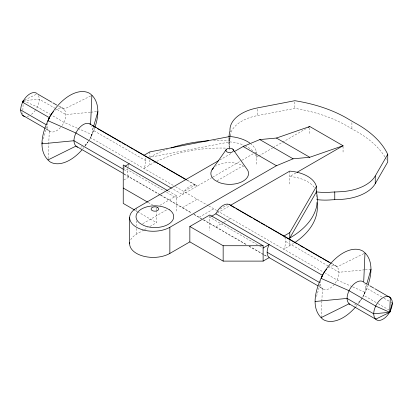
<?xml version="1.0" encoding="UTF-8"?>
<svg xmlns="http://www.w3.org/2000/svg" width="413" height="413" viewBox="0 0 413 413"><rect width="100%" height="100%" fill="white"/><g stroke="black" fill="none" stroke-linecap="round" stroke-linejoin="round"><path stroke-width="0.31" stroke-dasharray="2.06 1.55" d="M22.715 114.081L22.767 112.821M22.865 110.302L23.118 103.999M48.073 158.664L49.312 130.725L45.982 128.804M321.128 317.612L321.83 301.743M321.861 301.108L322.424 288.408L319.094 286.483M43.386 138.892L47.294 125.351L47.552 122.976M123.781 180.032L129.248 176.878C126.92 174.849 127.121 171.318 127.55 168.53M145.567 158.133C146.285 161.633 145.479 165.293 143.869 168.437L149.878 164.963A100.091 57.789 0 0 1 155.556 161.932M284.753 237.351C286.679 241.084 285.497 245.616 283.752 249.199L289.766 245.73A94.205 54.387 0 0 0 294.712 242.643M316.503 296.57L320.411 283.034L320.725 280.06M229.334 147.746C227.795 143.259 230.815 139 230.031 134.493M93.302 127.509C92.151 131.401 92.213 135.645 89.858 139.16A13.19 7.615 -60 0 1 88.614 141.086M366.594 284.572C365.257 288.646 365.448 293.137 362.975 296.839M91.34 136.073L94.696 128.061M128.015 166.966L128.479 165.396M364.457 293.751L367.807 285.739M94.174 129.827L89.724 139.083A39.565 22.844 -60 0 1 88.738 140.74M362.841 296.761L367.286 287.505M85.021 146.042L87.928 141.984A13.19 7.615 -60 0 1 84.242 145.5M358.133 303.72L361.039 299.668M219.701 160.037L231.419 153.269M159.872 205.344L176.527 195.731L176.527 211.115M184.642 191.043L195.05 185.034M212.122 177.487L176.527 198.039L164.864 191.307M212.674 177.167L241.497 160.528M242.049 160.208L256.458 151.891A31.403 18.131 0 0 0 250.846 143.853M258.125 156.31L256.458 157.27A31.403 18.131 0 0 0 255.348 154.431M258.683 155.99L272.559 147.978M273.112 147.658L281.996 142.531M282.549 142.211L306.42 128.428M142.759 223.686L166.991 209.696M217.042 180.801L242.927 165.856M130.704 239.798A23.551 13.598 0 0 1 136.558 234.192L143.77 230.026M144.328 229.705L147.658 227.78M149.878 226.5L156.542 222.653L156.542 210.475M182.536 207.646L197.156 199.205M199.19 217.259L213.81 208.818M220.139 209.009L228.358 204.265M210.924 216.639L209.83 217.269L257.567 244.832M217.47 212.86L229.922 205.669M295.873 172.975L289.766 176.501A31.403 18.131 0 0 1 314.752 188.127M215.844 226.871L223.423 222.499M223.965 222.184L226.133 220.934M228.296 219.685L230.464 218.431M90.731 95.95L63.932 109.208L58.378 106.007M363.843 253.628L337.044 266.891L331.494 263.685M24.548 100.065L36.127 94.391M230.103 135.614A40.113 23.159 0 0 1 257.387 115.609L294.856 108.397A117.24 67.686 0 0 1 349.568 127.488L354.684 130.441A117.24 67.686 0 0 1 385.092 157.167M149.878 151.891L149.878 157.27L229.814 141.891A31.403 18.131 0 0 1 244.542 145.479M90.246 112.243L65.946 114.582L55.399 108.495M90.886 112.186L97.282 111.567M364.638 269.803L339.058 272.265L329.62 266.813M365.278 269.741L371.034 269.188M23.407 100.684L39.302 99.203L54.846 108.175M229.478 148.303L229.478 140.611L227.119 140.466A100.091 57.789 0 0 0 212.948 140.518M186.609 180.037L197.156 186.129L196.443 185.463L194.508 184.869A13.19 7.615 -60 0 0 185.184 190.254L182.536 194.569L171.989 188.478M77.319 128.195L63.932 122.284L50.608 114.592M77.902 128.448L91.872 134.612L90.576 137.668L173.284 185.422M352.181 286.643L337.044 279.968L325.387 273.236M352.759 286.901L364.984 292.296L363.688 295.352L377.565 303.364M23.386 100.762L37.284 106.905L50.05 114.272M244.253 166.573L240.66 164.637A18.843 10.877 0 0 0 215.7 166.212M58.775 105.981C67.649 108.536 67.076 117.204 63.215 123.776A13.19 7.615 -60 0 1 61.284 126.6M187.512 180.311L196.443 185.463M331.866 263.649C340.751 266.204 340.198 274.872 336.327 281.454A13.19 7.615 -60 0 1 323.142 289.069L318.681 286.493M145.882 160.734L92.589 129.966L92.275 127.364L91.578 125.82M285.77 241.497L329.068 266.493M381.803 296.942L365.706 287.649L364.922 284.015M384.023 298.222L390.13 301.748M390.683 302.068L392.35 303.034M175.51 186.702L208.26 205.612M208.813 205.932L216.588 210.418M217.14 210.738L323.167 271.955M378.122 303.684L390.331 310.731M168.199 190.925L176.527 195.731M123.234 167.27L164.312 190.987M259.792 246.112L263.122 248.037M123.9 169.578L127.23 171.503M123.694 173.672L160.332 194.822M160.889 195.142L191.973 213.093M194.193 214.373L201.41 218.539M203.63 219.824L246.928 244.821M249.153 246.102L266.912 256.359M46.142 129.145L50.025 131.391A13.19 7.615 -60 0 0 60.566 127.452M124.07 174.136L159.759 194.74M160.316 195.065L191.539 213.093M193.769 214.378L202.695 219.53M203.253 219.855L246.189 244.641M248.977 246.251L263.473 254.625M264.031 254.945L267.376 256.876M148.215 202.463L152.655 205.024M135.449 210.475L137.111 211.435M137.668 211.755L156.542 222.653M323.142 289.069L321.66 287.696L320.725 285.636L320.411 283.034M50.025 131.391L48.543 130.018L47.614 127.958L47.294 125.351M38.517 95.568C40.329 99.77 38.574 104.566 36.571 108.392A13.19 7.615 -60 0 1 35.652 109.853M229.478 140.611L228.988 137.756M351.917 122.671L351.917 129.083M343.058 146.378L343.058 153.429M316.41 195.091L316.41 199.577M309.75 127.787L309.75 134.199M294.856 101.99L294.856 108.397M289.766 171.116L289.766 184.193M289.766 240.598L289.766 245.73M257.387 109.202L257.387 115.609M256.458 151.891L256.458 154.281M256.458 154.88L256.458 164.963M229.814 137.106L229.814 149.583M228.9 137.896L228.9 143.667M209.83 215.54L209.83 230.346M156.542 207.909L156.542 209.835M149.878 159.836L149.878 164.963M136.558 208.038L136.558 211.864M136.558 220.795L136.558 225.901M136.558 228.451L136.558 234.192M156.63 161.411A100.091 57.789 0 0 1 226.474 148.138M149.878 157.27A100.091 57.789 0 0 1 167.435 149.191M328.273 267.856A13.19 7.615 -60 0 1 336.327 266.225M82.29 146.625A13.19 7.615 -60 0 1 80.85 147.147M362.186 297.871A39.565 22.844 -60 0 1 358.21 303.746M357.044 305.243A39.565 22.844 -60 0 1 355.846 306.689M88.397 141.287A39.565 22.844 -60 0 1 84.324 147.069M83.932 147.56A39.565 22.844 -60 0 1 82.734 149.005M55.161 110.173A13.19 7.615 -60 0 1 63.215 108.547M362.377 297.819A13.19 7.615 -60 0 1 357.353 303.178M356.378 303.803A13.19 7.615 -60 0 1 353.967 304.825M35.322 110.317A13.19 7.615 -60 0 1 30.949 114.731M29.003 115.857A13.19 7.615 -60 0 1 25.312 116.6M245.074 145.717A31.403 18.131 0 0 1 253.076 151.297M385.417 157.699A117.24 67.686 0 0 1 387.208 160.936M230.031 138.98A40.113 23.159 0 0 1 229.964 137.297"/><path stroke-width="0.62" d="M23.19 102.109C23.438 101.743 22.906 100.824 23.381 100.622C21.109 105.103 18.621 112.207 23.381 116.007A13.19 7.615 -60 0 0 24.3 116.404M321.128 317.612L349.068 303.792L375.716 319.172L389.686 312.367L390.331 297.659L374.792 288.682M91.872 95.388L90.576 124.592L89.858 123.931A13.19 7.615 -60 0 0 76.673 131.546C74.263 135.985 71.996 143.027 76.673 146.775A13.19 7.615 -60 0 0 77.587 147.173M364.984 253.066L363.688 282.275L362.975 281.609A13.19 7.615 -60 0 0 349.785 289.224C347.374 293.664 345.113 300.705 349.785 304.453M81.913 149.95A39.565 22.844 -60 0 1 50.159 161.927C35.931 150.838 43.148 129.46 50.159 116.239A39.565 22.844 -60 0 1 89.724 93.395C100.416 101.113 98.743 116.476 94.871 127.472M317.984 285.842L269.131 257.64C265.76 254.165 267.247 248.466 269.131 244.563L263.122 248.037M355.438 307.164A39.565 22.844 -60 0 1 323.276 319.605C309.043 308.516 316.265 287.138 323.276 273.917A39.565 22.844 -60 0 1 362.841 251.073C373.342 258.631 371.927 273.711 368.159 284.567M389.66 312.378C391.761 307.979 394.456 300.778 389.619 296.993A13.19 7.615 -60 0 0 376.429 304.608C374.018 309.048 371.757 316.09 376.429 319.838A13.19 7.615 -60 0 0 389.619 312.223L389.769 312.161M22.705 102.625L23.226 100.818M389.779 312.207L392.35 303.034M42.322 142.583L41.966 143.812L73.942 140.735L123.342 169.258M93.483 126.889L97.922 111.505M366.77 283.958L371.034 269.188M47.923 121.334L50.025 116.161A13.19 7.615 -60 0 1 53.432 111.691M321.345 277.97L323.142 273.84A13.19 7.615 -60 0 1 326.549 269.369M389.769 312.269L390.331 310.731M23.242 100.715L22.669 102.269L49.312 117.648L48.016 120.704L75.956 133.032L171.436 188.158M230.036 131.298L229.385 133.012L228.962 137.162M211.471 216.319L215.844 213.795L218.492 209.479A13.19 7.615 -60 0 1 227.816 204.094L229.747 204.693L331.309 263.329M283.752 236.122L289.766 232.653L316.41 186.5A31.403 18.131 0 0 0 289.766 171.116L230.464 205.354L229.747 204.693M317.039 199.655A42.394 24.475 0 0 0 331.789 199.825L340.606 199.412A40.113 23.159 0 0 0 375.252 183.661L375.252 175.969L387.74 154.333A117.24 67.686 0 0 0 354.684 122.749L349.568 119.796A117.24 67.686 0 0 0 294.856 100.705L257.387 107.917A40.113 23.159 0 0 0 230.031 131.288M375.252 183.661L387.74 162.025L387.74 154.333M212.065 169.671L226.179 149.645M124.876 166.325L129.248 163.801M218.585 160.678L136.558 208.038A23.551 13.598 0 0 0 136.558 227.269A23.551 13.598 0 0 0 169.862 227.269L276.442 165.732L293.096 158.809L309.75 157.27L343.058 145.737L309.75 126.507L276.442 138.045L259.792 139.584L243.138 146.507L234.207 151.659M308.083 127.467L309.75 126.507M189.846 241.884L189.846 226.5L209.83 214.961L263.122 245.73L263.122 261.109L223.154 261.109L189.846 241.884L169.862 253.422A23.551 13.598 0 0 1 143.259 256.127A23.551 13.598 0 0 1 129.749 242.622M296.983 172.335L343.058 145.737M263.122 261.109L269.131 257.64M48.016 159.934L75.956 146.109L123.141 173.352M375.252 175.969A40.113 23.159 0 0 1 340.606 191.72L331.789 192.133A42.394 24.475 0 0 1 316.41 191.885A94.205 54.387 0 0 1 289.766 238.038L316.41 191.885A31.403 18.131 0 0 0 316.131 190.93M315.078 301.495L347.054 298.418L373.698 313.797L389.593 312.316M189.846 226.5L223.154 245.73L263.122 245.73M334.757 191.761L334.778 199.453M23.242 100.844L23.34 100.829A13.19 7.615 -60 0 1 36.571 93.162L37.284 93.828M389.614 312.238L375.716 306.095L349.068 290.716L321.128 278.388L322.424 275.332L215.844 213.795M276.442 138.045L309.75 157.27M259.792 139.584L293.096 158.809M243.138 146.507L276.442 165.732M89.858 123.931L186.397 179.665M37.841 94.149L51.718 102.161M52.828 102.801L56.715 105.041M92.244 125.557L96.126 127.798M97.236 128.438L121.107 142.222M122.217 142.862L126.104 145.102M127.214 145.748L128.324 146.388M129.434 147.028L133.322 149.269M134.431 149.914L143.869 155.36L149.878 151.891L229.814 136.507A31.403 18.131 0 0 1 249.829 143.079M144.421 155.68L150.528 159.206M151.638 159.846L158.298 163.693M159.408 164.333L160.518 164.973M161.628 165.618L165.515 167.859M166.625 168.499L186.056 179.717M231.017 205.679L234.904 207.92M236.014 208.56L252.111 217.857M253.221 218.498L259.885 222.344M260.995 222.984L264.878 225.224M265.987 225.87L267.097 226.51M268.213 227.15L297.076 243.815M298.186 244.455L299.296 245.095M300.406 245.74L304.293 247.981M305.403 248.621L321.5 257.918M322.61 258.559L329.275 262.405M364.245 282.595L366.465 283.876M367.575 284.516L368.685 285.156M369.795 285.801L373.682 288.042M167.642 190.605L123.234 164.963L123.234 203.423L134.891 210.155M20.65 109.966L46.184 124.711M267.118 252.266L319.295 282.394M22.669 115.341L45.425 128.484M123.234 188.039L147.658 202.143M233.138 149.511L246.86 168.984A18.843 10.877 0 0 1 241.682 181.885A18.843 10.877 0 0 1 218.756 182.339L215.163 180.398A18.843 10.877 0 0 1 213.485 167.957M316.41 186.5L316.41 193.165M289.766 232.653L289.766 239.958M223.154 245.73L223.154 261.109M169.862 227.269L169.862 253.422M129.656 217.651L129.656 243.804M317.003 202.561A94.205 54.387 0 0 1 294.712 242.643M171.054 147.942A100.091 57.789 0 0 1 208.462 140.776M232.617 149.031L231.899 148.639A3.769 2.173 0 0 0 226.954 148.928A3.769 2.173 0 0 0 226.799 151.793L227.517 152.18A3.769 2.173 0 0 0 232.462 151.896A3.769 2.173 0 0 0 232.617 149.031M169.423 209.778L165.825 207.842A18.843 10.877 0 0 0 141.107 209.267A18.843 10.877 0 0 0 140.327 223.603L143.925 225.544A18.843 10.877 0 0 0 168.643 224.114A18.843 10.877 0 0 0 169.423 209.778M157.787 207.615L157.064 207.228A3.769 2.173 0 0 0 152.123 207.517A3.769 2.173 0 0 0 151.963 210.382L152.686 210.769A3.769 2.173 0 0 0 157.627 210.485A3.769 2.173 0 0 0 157.787 207.615"/></g></svg>
